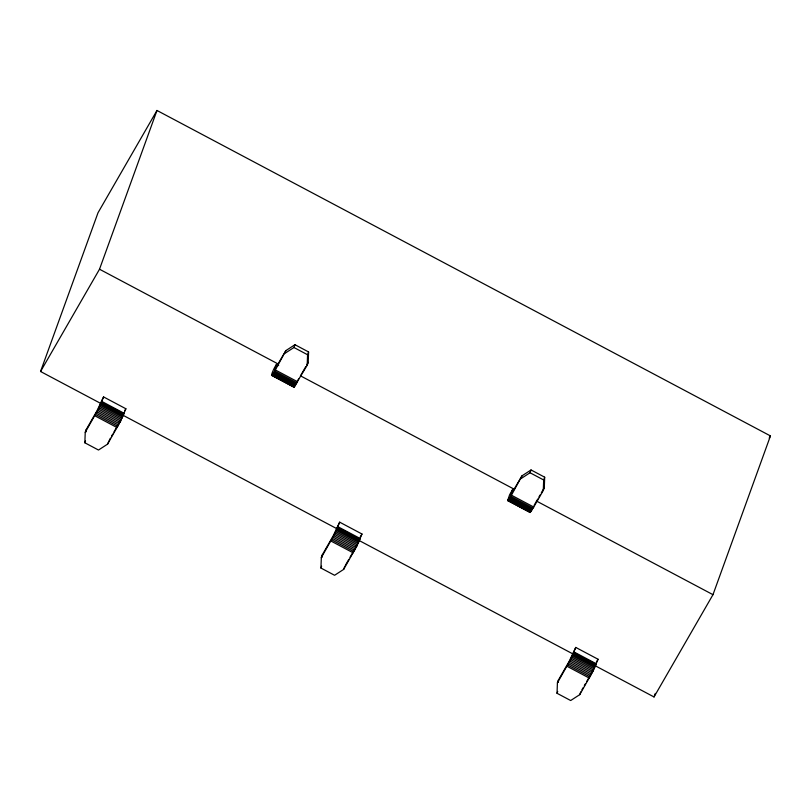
<?xml version="1.0" encoding="UTF-8"?>
<svg xmlns="http://www.w3.org/2000/svg" width="811" height="811" viewBox="0 0 811 811"><rect width="100%" height="100%" fill="white"/><g stroke="black" fill="none" stroke-linecap="round" stroke-linejoin="round"><path stroke-width="1.22" d="M271.553 375.351L293.957 387.242L307.197 365.224L308.21 362.426L308.585 351.944L294.951 344.705L285.898 350.585L275.334 369.958C268.634 381.636 272.425 370.353 276.46 364.433L278.69 365.609M507.645 500.6L509.602 494.791L512.552 489.682L510.778 494.832L521.99 475.844L531.043 469.954L544.678 477.192L544.303 487.675L543.289 490.473L533.739 507.037L530.049 512.491L507.645 500.6L511.427 495.207L521.99 475.844M84.851 442.796L85.236 432.314L86.25 429.516L96.955 410.853L103.575 396.924L125.887 408.764L120.707 420.939L107.549 444.144L98.496 450.034L84.851 442.796L85.53 440.931M86.169 431.847L86.25 429.516M307.197 365.224L307.572 354.742L308.585 351.944M320.943 568.045L321.328 557.562L322.342 554.775L333.047 536.101L339.667 522.172L361.98 534.013L356.799 546.188L343.641 569.403L334.588 575.283L320.943 568.045L321.622 566.179M322.261 557.096L322.342 554.775M543.289 490.473L543.674 479.99L544.678 477.192M557.035 693.293L557.421 682.811L558.434 680.023L569.15 661.35L575.759 647.431L598.072 659.262L592.892 671.437L579.733 694.652L570.68 700.532L557.035 693.293L557.715 691.438M558.353 682.355L558.434 680.023M294.16 385.965L293.957 387.242M530.252 511.214L530.049 512.491M100.888 403.513L40.55 371.499L98.019 212.746L156.979 110.468L770.45 435.923L712.981 594.676L654.021 696.953L594.798 665.537M40.55 371.499L99.51 269.222L156.979 110.468M85.236 432.314L98.395 409.099L103.575 396.924M107.549 444.144L110.347 438.244M276.46 364.433L274.686 369.583L285.898 350.585M284.884 353.383L293.937 347.503L294.951 344.705M321.328 557.562L334.487 534.348L339.667 522.172M343.641 569.403L344.655 566.605M520.976 478.632L530.029 472.752L531.043 469.954M557.421 682.811L570.579 659.607L575.759 647.431M579.733 694.652L580.747 691.854M654.021 696.953L655.308 693.405M357.002 544.597L356.445 545.803M120.352 420.554L120.657 419.916M592.537 671.052L592.841 670.423M119.653 421.953L120.018 421.233M355.745 547.202L356.11 546.492M592.202 671.741L590.672 674.62M119.268 422.683L118.112 424.782M354.975 548.662L355.36 547.932M354.204 550.04L354.579 549.371M124.701 410.802L125.887 408.764M111.543 436.176L112.739 434.108M113.925 432.03L117.514 425.816M300.445 375.888L305.818 366.562M307.014 364.494L308.21 362.426M360.206 537.075L361.98 534.013M345.243 565.571L348.831 559.357M350.017 557.289L353.606 551.074M534.743 504.249L537.734 499.069M538.93 496.991L540.116 494.923M541.312 492.855L544.303 487.675M596.298 662.334L598.072 659.262M581.933 689.786L583.129 687.718M584.325 685.64L585.522 683.572M586.708 681.504L589.698 676.323M769.193 438.102L770.45 435.923M298.651 378.99L297.961 380.146M534.054 505.395L534.388 504.858M297.667 380.602L297.221 381.231M293.937 347.503L307.572 354.742M530.029 472.752L543.674 479.99M99.51 269.222L278.305 364.068M300.648 375.929L514.083 489.155M536.426 501.016L712.981 594.676M275.334 369.958L297.637 381.788M511.427 495.207L533.739 507.037M274.655 371.114L296.968 382.944M510.748 496.362L533.06 508.193M274.027 372.168L296.329 383.998M510.119 497.417L532.422 509.247M273.439 373.09L295.751 384.931M509.531 498.349L531.844 510.18M272.922 373.881L295.234 385.722M509.014 499.13L531.327 510.971M272.476 374.52L294.788 386.35M508.568 499.769L530.881 511.599M273.885 375.888L276.115 377.074M278.345 378.261L280.576 379.436M290.622 384.769L292.852 385.945M515.553 504.097L517.783 505.283M524.484 508.832L526.714 510.018M272.111 374.986L294.423 386.827M508.203 500.245L530.516 512.076M271.553 375.118L294.14 387.121M507.929 500.539L530.242 512.37M101.912 401.506L124.225 413.346M338.005 526.755L360.317 538.595M574.107 652.014L596.409 663.844M101.628 402.246L123.941 414.076M337.731 527.495L360.033 539.325M573.823 652.743L596.126 664.584M101.263 403.128L123.576 414.958M337.356 528.377L359.668 540.207M573.448 653.625L595.761 665.466M123.242 415.374L336.666 528.6M359.02 540.45L572.444 653.686M100.817 404.131L123.12 415.972M336.91 529.39L359.212 541.221M573.002 654.639L595.304 666.47M100.29 405.257L122.603 417.087M336.393 530.506L358.695 542.346M572.485 655.764L594.787 667.595M99.712 406.473L122.015 418.304M335.805 531.722L358.107 543.563M571.897 656.971L594.21 668.811M99.074 407.761L121.386 419.601M335.166 533.009L357.479 544.85M571.258 658.268L593.571 670.099M98.395 409.099L120.707 420.939M334.487 534.348L356.799 546.188M570.579 659.607L592.892 671.437M97.685 410.467L119.998 422.298M333.777 535.716L356.09 547.557M569.869 660.975L592.182 672.806M96.955 411.836L119.268 423.677M333.047 537.095L355.36 548.925M569.14 662.344L591.452 674.174M96.225 413.194L118.528 425.025M332.317 538.443L354.63 550.274M568.41 663.692L590.722 675.533M95.495 414.502L117.808 426.333M331.587 539.751L353.9 551.581M567.68 665L589.992 676.84M94.786 415.749L117.098 427.579M330.878 540.998L353.19 552.828M566.97 666.247L589.283 678.077"/></g></svg>
